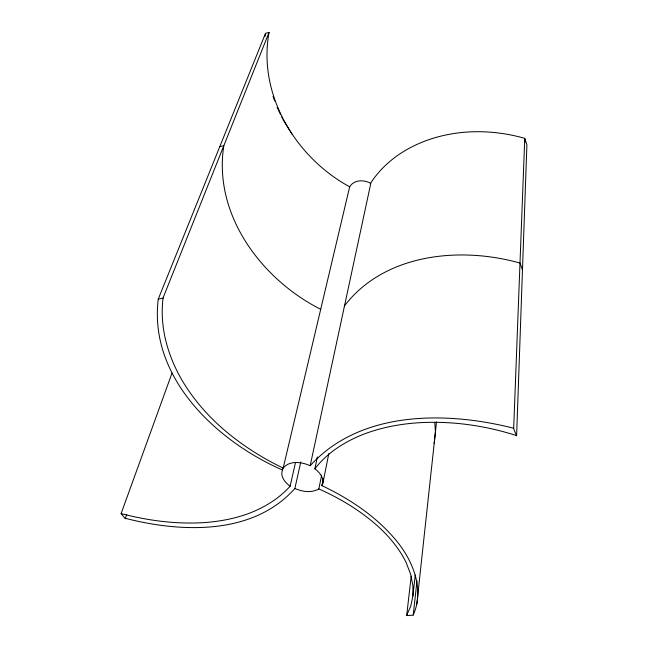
<?xml version="1.0" encoding="UTF-8"?>
<svg xmlns="http://www.w3.org/2000/svg" width="648" height="648" viewBox="0 0 648 648"><rect width="100%" height="100%" fill="white"/><g stroke="black" fill="none" stroke-linecap="round" stroke-linejoin="round"><path stroke-width="0.97" d="M413.238 614.936C424.286 590.652 413.789 563.031 398.407 543.226C378.432 518.003 351.2 499.616 322.388 485.854L321.87 485.635C325.288 479.301 319.91 472.424 314.888 468.804L317.358 456.953M524.767 138.356L513.662 428.79L516.602 435.853L526.897 144.869L524.767 138.356C483.416 126.49 436.355 129.827 399.873 153.876A126.635 99.023 2.9 0 0 370.956 182.647L310.19 465.701C301.822 461.967 289.721 460.12 283.176 468.059C259.33 456.678 237.079 442.009 217.631 424.084A242.506 173.397 8.8 0 1 182.048 380.295C167.613 355.525 159.351 326.495 163.126 297.74M283.176 468.059L349.677 186.802C295.65 157.529 257.54 94.6 269.05 32.4L265.51 33.356L158.25 299.117C148.676 377.387 215.914 440.575 281.71 469.687L282.512 469.994C279.815 476.353 285.233 482.695 290.118 486.219C278.51 499.098 263.331 508.178 247.131 514.058A166.739 103.631 18.6 0 1 204.096 522.604C176.159 524.362 148.125 520.652 121.103 513.589L172.012 373.135M416.769 604.519L436.517 421.905M416.988 580.851L413.213 615.163L406.677 615.6L411.205 576.194M434.152 443.596L435.432 431.924L434.808 422.496M406.725 615.187L410.808 606.026L412.889 596.079L415.255 574.962M265.121 36.272L265.51 33.356M321.87 485.635L323.255 478.718M322.874 483.335L328.811 453.56M125.388 518.335C181.456 532.68 252.987 535.548 294.872 488.495C302.316 491.759 311.502 493.225 318.84 488.924L321.635 475.114M294.872 488.495L300.777 461.967M290.118 486.219L295.48 462.599M282.512 469.994L283.208 467.046M126.749 514.52L125.25 518.732L121.103 513.589M269.05 32.4L162.915 298.258L158.25 299.117M349.677 186.802C353.897 179.666 363.917 179.472 370.494 183.254M344.258 306.148C384.313 253.481 460.185 246.183 519.996 263.064L522.466 269.924M314.888 468.804C326.835 453.179 343.788 442.325 361.803 434.93A147.501 89.06 6.9 0 1 414.801 423.023C449.161 420.414 483.845 425.088 516.61 435.61M310.19 465.701C360.418 410.2 446.488 411.156 513.686 428.239M219.785 146.659L223.819 145.711C212.981 214.626 261.468 279.361 320.711 309.315M318.84 488.924C341.026 498.806 362.021 511.58 379.906 528.104A175.794 96.803 13.5 0 1 406.272 562.853L410.678 574.339L412.873 585.476L412.889 596.079M292.143 134.298L283.03 119.645M277.133 107.317L280.503 114.364M281.767 117.004L282.609 118.762M273.035 96.398L274.663 100.975M524.572 139.174L525.488 141.977"/></g></svg>
